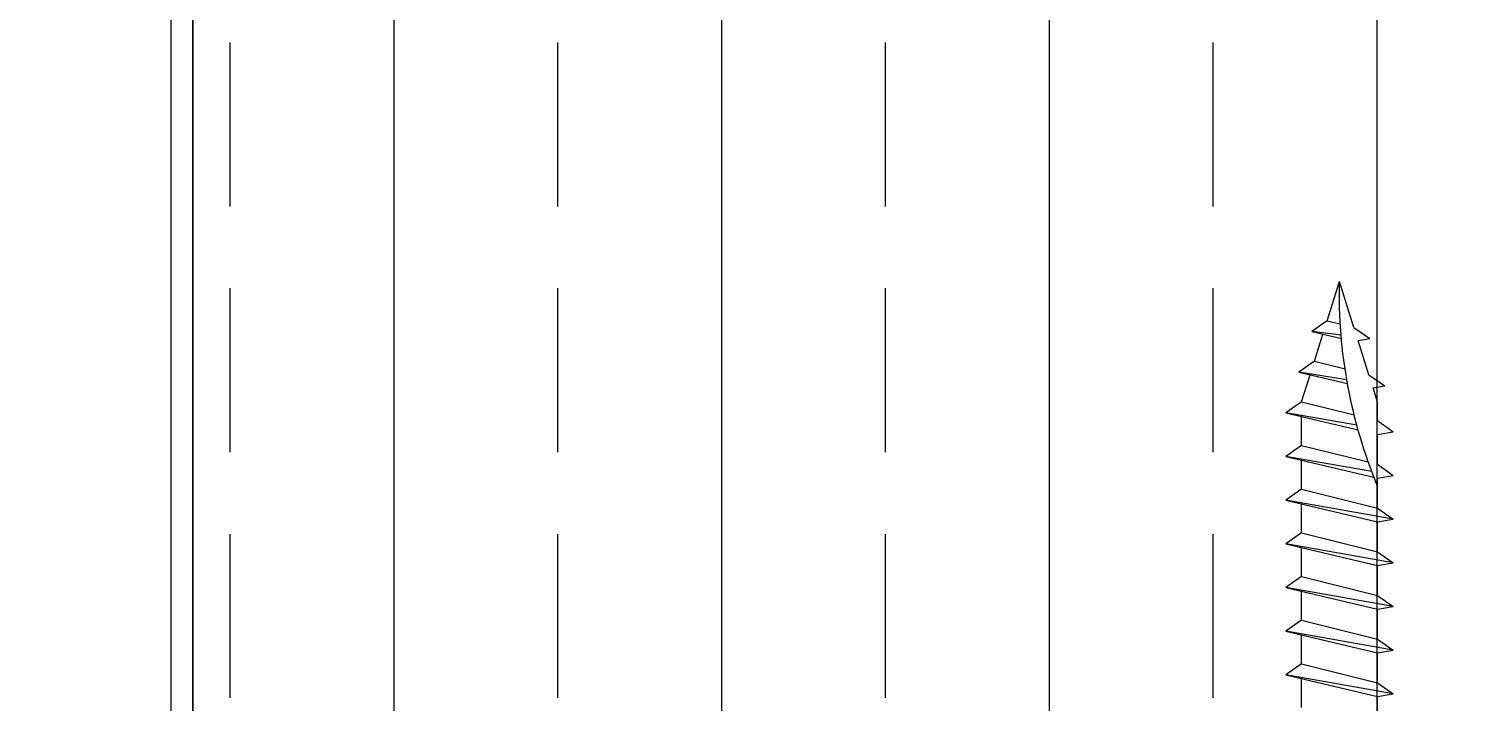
# Model space of a CAD drawing. Header units: inches. Extents: x -2661 to 42767, y -1222 to 9099.
# Drawn here: x -1105.586 to -1102.274, y 3383.866 to 3385.407 of the extents above; entities that cross this region are included whole.
import ezdxf

# ---------------------------------------------------------------- set-up
doc = ezdxf.new("R2010")
doc.units = ezdxf.units.IN
doc.header["$LTSCALE"] = 12
doc.header["$MEASUREMENT"] = 0
doc.layers.get('0').update_dxf_attribs({"linetype": 'CONTINUOUS'})
for name, color, linetype in [('S-FASTENERS', 2, 'CONTINUOUS'), ('S-SIMPSON', 2, 'CONTINUOUS'), ('S-WOOD', 3, 'CONTINUOUS')]:
    doc.layers.add(name, color=color, linetype=linetype)

# ---------------------------------------------------------------- blocks, each defined once
blk = doc.blocks.new('*U1147')
at = {"layer": 'S-WOOD'}
h = blk.add_hatch(dxfattribs=at)
h.set_pattern_fill('ANSI33', color=1, scale=3, angle=45, style=0)
h.set_pattern_definition([(90, (3.75, -8.375), (-0.75, 1e-16), []), (90, (4.125, -8), (-0.75, 1e-16), [0.375, -0.1875])])
h.paths.add_polyline_path([(5.25, -11.875), (0, -11.875), (0, 0), (5.25, 0)])
blk.add_lwpolyline([(5.25, -11.875), (0, -11.875), (0, 0), (5.25, 0)], close=True)
at = {"color": 4}
blk.add_lwpolyline([(0, 0), (5.25, 0), (5.25, -11.875), (0, -11.875)], close=True, dxfattribs=at)
blk = doc.blocks.new('SDS.25X6-f')
at = {"layer": 'S-SIMPSON', "color": 1}
for p, q in [((0.087, -4.9816), (0.087, -5.05)), ((-0.087, -5.0249), (-0.087, -5.0912)), ((-0.123, -5.0997), (0.087, -5.05)), ((-0.123, -5.0997), (0.087, -5.05)), ((0.123, -5.0563), (-0.123, -5.0997)), ((0.123, -5.0563), (-0.123, -5.0997)), ((0.087, -5.05), (0.123, -5.0563)), ((0.087, -5.05), (0.123, -5.0563)), ((0.087, -5.0816), (0.123, -5.0563)), ((0.087, -5.0816), (0.123, -5.0563)), ((-0.087, -5.1249), (-0.123, -5.0997)), ((-0.087, -5.1249), (-0.123, -5.0997)), ((-0.087, -5.1249), (0.087, -5.0816)), ((-0.087, -5.1249), (0.087, -5.0816)), ((0.087, -5.0816), (0.087, -5.15)), ((0.087, -5.0816), (0.087, -5.15)), ((-0.087, -5.1249), (-0.087, -5.1912)), ((-0.087, -5.1249), (-0.087, -5.1912)), ((-0.123, -5.1997), (0.087, -5.15)), ((-0.123, -5.1997), (0.087, -5.15)), ((0.123, -5.1563), (-0.123, -5.1997)), ((0.123, -5.1563), (-0.123, -5.1997)), ((0.087, -5.15), (0.123, -5.1563)), ((0.087, -5.15), (0.123, -5.1563)), ((0.087, -5.1816), (0.123, -5.1563)), ((0.087, -5.1816), (0.123, -5.1563)), ((-0.087, -5.2249), (-0.123, -5.1997)), ((-0.087, -5.2249), (-0.123, -5.1997)), ((-0.087, -5.2249), (0.087, -5.1816)), ((-0.087, -5.2249), (0.087, -5.1816)), ((0.087, -5.1816), (0.087, -5.25)), ((-0.087, -5.2249), (-0.087, -5.2912)), ((-0.123, -5.2997), (0.087, -5.25)), ((0.123, -5.2563), (-0.123, -5.2997)), ((0.087, -5.25), (0.123, -5.2563)), ((0.087, -5.2816), (0.123, -5.2563)), ((-0.087, -5.3249), (-0.123, -5.2997)), ((-0.087, -5.3249), (0.087, -5.2816)), ((0.087, -5.2816), (0.087, -5.35)), ((-0.087, -5.3249), (-0.087, -5.3912)), ((-0.123, -5.3997), (0.087, -5.35)), ((0.123, -5.3563), (-0.123, -5.3997)), ((0.087, -5.35), (0.123, -5.3563)), ((0.087, -5.3816), (0.123, -5.3563)), ((-0.087, -5.4249), (0.087, -5.3816)), ((0.087, -5.3816), (0.087, -5.45)), ((-0.087, -5.4249), (-0.123, -5.3997)), ((-0.087, -5.4249), (-0.087, -5.4912)), ((-0.123, -5.4997), (0.087, -5.45)), ((0.123, -5.4563), (-0.123, -5.4997)), ((0.087, -5.45), (0.123, -5.4563)), ((0.087, -5.4816), (0.123, -5.4563)), ((-0.087, -5.5249), (0.087, -5.4816)), ((0.087, -5.4816), (0.087, -5.55)), ((-0.087, -5.5249), (-0.123, -5.4997)), ((-0.087, -5.5249), (-0.087, -5.5912)), ((-0.123, -5.5997), (0.0787, -5.552)), ((0.087, -5.55), (0.123, -5.5563)), ((0.087, -5.5816), (0.123, -5.5563)), ((0.0737, -5.565), (-0.123, -5.5997)), ((-0.087, -5.6249), (0.0658, -5.5869)), ((0.087, -5.5816), (0.087, -5.65)), ((-0.087, -5.6249), (-0.123, -5.5997)), ((-0.087, -5.6249), (-0.087, -5.6912)), ((-0.1227, -5.6997), (0.0425, -5.6605)), ((0.087, -5.65), (0.123, -5.6563)), ((0.087, -5.6816), (0.123, -5.6563)), ((0.0396, -5.6711), (-0.1227, -5.6997)), ((-0.0867, -5.7249), (0.0334, -5.6949)), ((0.087, -5.6816), (0.087, -5.7241)), ((-0.0867, -5.7249), (-0.1227, -5.6997)), ((-0.0867, -5.7249), (-0.0673, -5.7865)), ((0.087, -5.7241), (0.0768, -5.7566)), ((0.0673, -5.7865), (0.1033, -5.7613)), ((0.0768, -5.7566), (0.1033, -5.7613)), ((-0.0931, -5.7926), (0.0182, -5.7663)), ((0.0166, -5.7751), (-0.0931, -5.7926)), ((-0.0575, -5.8176), (-0.0931, -5.7926)), ((0.0673, -5.7865), (0.0425, -5.8651)), ((-0.0575, -5.8176), (0.0126, -5.8001)), ((-0.0575, -5.8176), (-0.038, -5.8796)), ((-0.0635, -5.8856), (0.0043, -5.8696)), ((0.0036, -5.8774), (-0.0635, -5.8856)), ((-0.0283, -5.9103), (-0.0635, -5.8856)), ((0.0331, -5.895), (0, -6)), ((0.0331, -5.895), (0.0691, -5.8698)), ((0.0425, -5.8651), (0.0691, -5.8698)), ((-0.0283, -5.9103), (0.0018, -5.9028)), ((-0.0283, -5.9103), (0, -6))]:
    blk.add_line(p, q, dxfattribs=at)
blk.add_arc((1.1585, -5.9726), 1.1588, 157.6147, 181.3564, dxfattribs=at)
blk = doc.blocks.new('*U1812')
at = {"layer": 'S-FASTENERS'}
blk.add_blockref('SDS.25X6-f', (0, 0), dxfattribs=at)
blk = doc.blocks.new('IUS-11-78-Right')
for p, q in [((-0.05, -0.05), (-0.05, -9.9644)), ((0, -0.05), (0, -9.893))]:
    blk.add_line(p, q)
blk = doc.blocks.new('*U1400')
at = {"layer": 'S-SIMPSON'}
blk.add_blockref('IUS-11-78-Right', (0, 0), dxfattribs=at)

msp = doc.modelspace()

# ---------------------------------------------------------------- linework, layer by layer
at = {"layer": 'S-WOOD'}
msp.add_lwpolyline([(-1130.46142, 3381.82818), (-1105.21141, 3381.82818), (-1105.21141, 3393.70318), (-1130.46511, 3393.70318)], dxfattribs=at)

# ---------------------------------------------------------------- block references
at = {"layer": 'S-FASTENERS', "xscale": -1, "rotation": 180}
msp.add_blockref('*U1812', (-1102.58641, 3378.82855), dxfattribs=at)
at = {"layer": 'S-SIMPSON'}
msp.add_blockref('*U1400', (-1105.21141, 3393.70355), dxfattribs=at)
at = {"layer": 'S-WOOD', "xscale": -1}
msp.add_blockref('*U1147', (-1099.96141, 3393.70318), dxfattribs=at)

doc.saveas('drawing.dxf')
